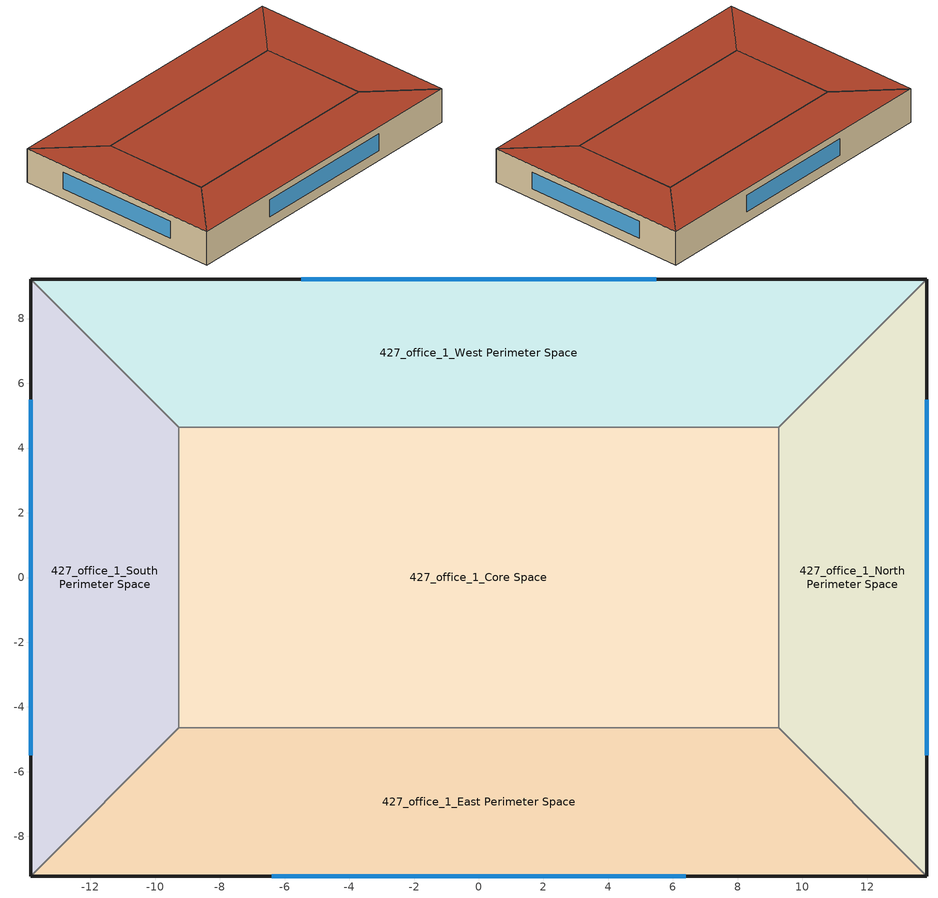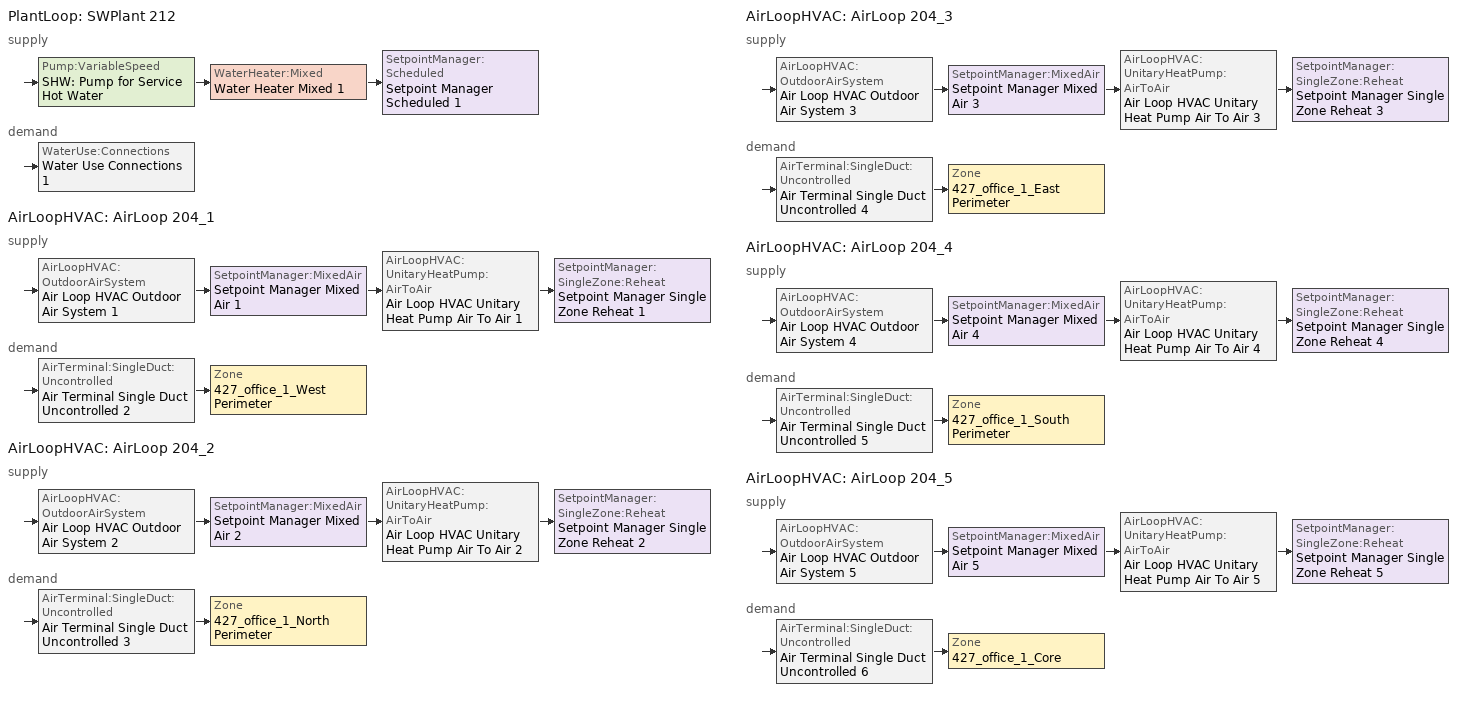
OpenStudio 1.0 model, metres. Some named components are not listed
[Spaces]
427_office_1_West Perimeter Space
 floor ground: -13.84,9.22 13.84,9.22 9.27,4.65 -9.27,4.65 z0
 wall outside (Siding_Wood_Frame_Wall): 13.84,9.22 -13.84,9.22 z0:3.05
 wall to 427_office_1_North Perimeter Space: 9.27,4.65 13.84,9.22 z0:3.05
 wall to 427_office_1_Core Space: -9.27,4.65 9.27,4.65 z0:3.05
 wall to 427_office_1_South Perimeter Space: -13.84,9.22 -9.27,4.65 z0:3.05
 window (fenestration___): 5.49,9.22 -5.49,9.22 z0.91:2.44
 roof outside: -9.27,4.65 9.27,4.65 13.84,9.22 -13.84,9.22 z3.05
427_office_1_North Perimeter Space
 floor ground: 13.84,9.22 13.84,-9.22 9.27,-4.65 9.27,4.65 z0
 wall outside (Siding_Wood_Frame_Wall): 13.84,-9.22 13.84,9.22 z0:3.05
 wall to 427_office_1_East Perimeter Space: 9.27,-4.65 13.84,-9.22 z0:3.05
 wall to 427_office_1_Core Space: 9.27,4.65 9.27,-4.65 z0:3.05
 window (fenestration___): 13.84,-5.49 13.84,5.49 z0.91:2.44
 roof outside: 9.27,4.65 9.27,-4.65 13.84,-9.22 13.84,9.22 z3.05
427_office_1_East Perimeter Space
 floor ground: 13.84,-9.22 -13.84,-9.22 -9.27,-4.65 9.27,-4.65 z0
 wall outside (Siding_Wood_Frame_Wall): -13.84,-9.22 13.84,-9.22 z0:3.05
 wall to 427_office_1_South Perimeter Space: -9.27,-4.65 -13.84,-9.22 z0:3.05
 wall to 427_office_1_Core Space: 9.27,-4.65 -9.27,-4.65 z0:3.05
 window (fenestration___): -6.4,-9.22 6.4,-9.22 z0.91:2.44
 roof outside: 9.27,-4.65 -9.27,-4.65 -13.84,-9.22 13.84,-9.22 z3.05
427_office_1_South Perimeter Space
 floor ground: -13.84,-9.22 -13.84,9.22 -9.27,4.65 -9.27,-4.65 z0
 wall outside (Siding_Wood_Frame_Wall): -13.84,9.22 -13.84,-9.22 z0:3.05
 wall to 427_office_1_Core Space: -9.27,-4.65 -9.27,4.65 z0:3.05
 window (fenestration___): -13.84,5.49 -13.84,-5.49 z0.91:2.44
 roof outside: -9.27,-4.65 -9.27,4.65 -13.84,9.22 -13.84,-9.22 z3.05
427_office_1_Core Space
 floor ground: -9.27,4.65 9.27,4.65 9.27,-4.65 -9.27,-4.65 z0
 roof outside: -9.27,-4.65 9.27,-4.65 9.27,4.65 -9.27,4.65 z3.05
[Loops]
PlantLoop 'SWPlant 212'
 supply: Pump:VariableSpeed 'SHW: Pump for Service Hot Water' > WaterHeater:Mixed 'Water Heater Mixed 1' > SetpointManager:Scheduled 'Setpoint Manager Scheduled 1'
 demand: WaterUse:Connections 'Water Use Connections 1'
AirLoopHVAC 'AirLoop 204_1'
 supply: AirLoopHVAC:OutdoorAirSystem 'Air Loop HVAC Outdoor Air System 1' > SetpointManager:MixedAir 'Setpoint Manager Mixed Air 1' > AirLoopHVAC:UnitaryHeatPump:AirToAir 'Air Loop HVAC Unitary Heat Pump Air To Air 1' > SetpointManager:SingleZone:Reheat 'Setpoint Manager Single Zone Reheat 1'
 demand: AirTerminal:SingleDuct:Uncontrolled 'Air Terminal Single Duct Uncontrolled 2' > Zone '427_office_1_West Perimeter'
AirLoopHVAC 'AirLoop 204_2'
 supply: AirLoopHVAC:OutdoorAirSystem 'Air Loop HVAC Outdoor Air System 2' > SetpointManager:MixedAir 'Setpoint Manager Mixed Air 2' > AirLoopHVAC:UnitaryHeatPump:AirToAir 'Air Loop HVAC Unitary Heat Pump Air To Air 2' > SetpointManager:SingleZone:Reheat 'Setpoint Manager Single Zone Reheat 2'
 demand: AirTerminal:SingleDuct:Uncontrolled 'Air Terminal Single Duct Uncontrolled 3' > Zone '427_office_1_North Perimeter'
AirLoopHVAC 'AirLoop 204_3'
 supply: AirLoopHVAC:OutdoorAirSystem 'Air Loop HVAC Outdoor Air System 3' > SetpointManager:MixedAir 'Setpoint Manager Mixed Air 3' > AirLoopHVAC:UnitaryHeatPump:AirToAir 'Air Loop HVAC Unitary Heat Pump Air To Air 3' > SetpointManager:SingleZone:Reheat 'Setpoint Manager Single Zone Reheat 3'
 demand: AirTerminal:SingleDuct:Uncontrolled 'Air Terminal Single Duct Uncontrolled 4' > Zone '427_office_1_East Perimeter'
AirLoopHVAC 'AirLoop 204_4'
 supply: AirLoopHVAC:OutdoorAirSystem 'Air Loop HVAC Outdoor Air System 4' > SetpointManager:MixedAir 'Setpoint Manager Mixed Air 4' > AirLoopHVAC:UnitaryHeatPump:AirToAir 'Air Loop HVAC Unitary Heat Pump Air To Air 4' > SetpointManager:SingleZone:Reheat 'Setpoint Manager Single Zone Reheat 4'
 demand: AirTerminal:SingleDuct:Uncontrolled 'Air Terminal Single Duct Uncontrolled 5' > Zone '427_office_1_South Perimeter'
AirLoopHVAC 'AirLoop 204_5'
 supply: AirLoopHVAC:OutdoorAirSystem 'Air Loop HVAC Outdoor Air System 5' > SetpointManager:MixedAir 'Setpoint Manager Mixed Air 5' > AirLoopHVAC:UnitaryHeatPump:AirToAir 'Air Loop HVAC Unitary Heat Pump Air To Air 5' > SetpointManager:SingleZone:Reheat 'Setpoint Manager Single Zone Reheat 5'
 demand: AirTerminal:SingleDuct:Uncontrolled 'Air Terminal Single Duct Uncontrolled 6' > Zone '427_office_1_Core'
[Building]
Small Office: Default Construction Set=Default Construction Set 1
[Site]
Chicago Midway Ap_IL_USA: Latitude {deg}=41.78; Longitude {deg}=-87.75; Time Zone {hr}=-6; Elevation {m}=186
[Site:GroundTemperature:BuildingSurface]
19.527, 19.502, 19.536, 19.598, 20.002, 21.64, 22.225, 22.375, 21.449, 20.121, 19.802, 19.633
[Site:WaterMainsTemperature]
Calculation Method=Correlation; Annual Average Outdoor Air Temperature {C}=9.69; Maximum Difference In Monthly Average Outdoor Air Temperatures {deltaC}=28.1
[SizingPeriod:DesignDay] Barometric Pressure {Pa}=99110; Sky Clearness=0; Rain Indicator=0; Snow Indicator=0; Day of Month=21; Daylight Saving Time Indicator=0; Humidity Indicating Type=Wetbulb; Dry-Bulb Temperature Range Modifier Type=DefaultMultipliers; Daily Wet-Bulb Temperature Range {deltaC}=0
Name | Maximum Dry-Bulb Temperature {C} | Daily Dry-Bulb Temperature Range {deltaC} | Humidity Indicating Conditions at Maximum Dry-Bulb {BasedOnField A3} | Wind Speed {m/s} | Wind Direction {deg} | Month | Day Type | Solar Model Indicator | ASHRAE Taub | ASHRAE Taud
Chicago Midway Ap Ann Htg 99.6% Condns DB | -18.7 | 0 | -18.7 | 5.3 | 300 | 1 | WinterDesignDay | ASHRAEClearSky | 0 | 0
Chicago Midway Ap Ann Clg .4% Condns DB=>MWB | 33.4 | 8.8 | 23.8 | 5.6 | 220 | 7 | SummerDesignDay | ASHRAETau | 0.457 | 2.043
[Construction]
INT-FLOOR-TOPSIDE: 1/2IN Gypsum, 4IN CONCRETE HW, CP02 CARPET PAD
INT-FLOOR-UNDERSIDE: CP02 CARPET PAD, 4IN CONCRETE HW, 1/2IN Gypsum
Standard_Int-Wall: 1/2IN Gypsum, 1/2IN Gypsum
Siding_Wood_Frame_Wall: Wood Siding, Wood Frame Wall Insulation, 1/2IN Gypsum
IEAD_Wood_Deck: Roof Membrane, IEAD Roof Insulation, 1/2IN Gypsum 1
Insul_slab: Floor Insulation, MAT-CC05 8 HW CONCRETE
fenestration___: Glazing Layer
[Material] Thermal Absorptance=0.9
Name | Roughness | Thickness {m} | Conductivity {W/m-K} | Density {kg/m3} | Specific Heat {J/kg-K} | Solar Absorptance | Visible Absorptance
1/2IN Gypsum | Smooth | 0.0127 | 0.16 | 784.9 | 830 | 0.92 | 0.92
4IN CONCRETE HW | Rough | 0.1016 | 1.311 | 2240 | 836.8 | 0.7 | 0.7
Wood Siding | MediumSmooth | 0.01 | 0.11 | 544.62 | 1210 | 0.78 | 0.78
Wood Frame Wall Insulation | MediumRough | 0.0886156 | 0.049 | 265 | 836.8 | 0.7 | 0.7
Roof Membrane | VeryRough | 0.0095 | 0.16 | 1121.29 | 1460 | 0.7 | 0.7
IEAD Roof Insulation | MediumRough | 0.247004 | 0.049 | 265 | 836.8 | 0.7 | 0.7
1/2IN Gypsum 1 | Smooth | 0.01271 | 0.16 | 784.9 | 830 | 0.92 | 0.92
Floor Insulation | MediumRough | 0.0795 | 0.045 | 265 | 836.8 | 0.7 | 0.7
MAT-CC05 8 HW CONCRETE | Rough | 0.2032 | 1.311 | 2240 | 836.8 | 0.7 | 0.7
[Material:NoMass]
CP02 CARPET PAD: Roughness=VeryRough; Thermal Resistance {m2-K/W}=0.2165; Thermal Absorptance=0.9; Solar Absorptance=0.7; Visible Absorptance=0.8
[DefaultSurfaceConstructions]
Name | Floor Construction | Wall Construction | Roof Ceiling Construction
Default Surface Constructions 1 | INT-FLOOR-TOPSIDE | Standard_Int-Wall | INT-FLOOR-UNDERSIDE
Default Surface Constructions 8; Default Surface Constructions 9 | Insul_slab |  | IEAD_Wood_Deck
[DefaultConstructionSet]
Name | Default Interior Surface Constructions | Default Exterior Surface Constructions | Default Ground Contact Surface Constructions
Default Construction Set 1 | Default Surface Constructions 1
Default Construction Set 5 |  | Default Surface Constructions 8 | Default Surface Constructions 9
[WindowMaterial:SimpleGlazingSystem]
Glazing Layer: U-Factor {W/m2-K}=3.23661; Solar Heat Gain Coefficient=0.39; Visible Transmittance=0.7
[PlantLoop]
SWPlant 212: Plant Loop Volume {m3}=Autocalculate
[Sizing:Plant]
SWPlant 212: Loop Type=Heating; Design Loop Exit Temperature {C}=60; Loop Design Temperature Difference {deltaC}=5
[Pump:VariableSpeed]
SHW: Pump for Service Hot Water: Pump Control Type=Intermittent
[WaterHeater:Mixed]
Water Heater Mixed 1: Tank Volume {m3}=0.302835; Setpoint Temperature Schedule=Water Heater Setpoint Temperature Schedule; Deadband Temperature Difference {deltaC}=2; Maximum Temperature Limit {C}=82.22; Heater Control Type=Cycle; Heater Maximum Capacity {W}=845000; Heater Fuel Type=NaturalGas; Heater Thermal Efficiency=0.76; Off Cycle Parasitic Fuel Consumption Rate {W}=20; Off Cycle Parasitic Fuel Type=NaturalGas; Off Cycle Parasitic Heat Fraction to Tank=0.8; On Cycle Parasitic Fuel Type=NaturalGas; Ambient Temperature Indicator=ThermalZone; Ambient Temperature Thermal Zone=427_office_1_West Perimeter; Off Cycle Loss Coefficient to Ambient Temperature {W/K}=6; On Cycle Loss Coefficient to Ambient Temperature {W/K}=6; Use Side Effectiveness=1; Source Side Effectiveness=1; Use Side Design Flow Rate {m3/s}=autosize; Source Side Design Flow Rate {m3/s}=autosize; Indirect Water Heating Recovery Time {hr}=1.5
[SetpointManager:Scheduled]
Setpoint Manager Scheduled 1: Control Variable=Temperature; Schedule=Water Heater Setpoint Temperature Schedule
[WaterUse:Connections]
Water Use Connections 1: Water Use Equipment Name 1=Water Use Equipment 1; Water Use Equipment Name 2=Water Use Equipment 2; Water Use Equipment Name 3=Water Use Equipment 3; Water Use Equipment Name 4=Water Use Equipment 4; Water Use Equipment Name 5=Water Use Equipment 5
[BuildingStory]
Story 1: Nominal Z Coordinate {m}=0; Nominal Floor to Floor Height {m}=3.048
[Space] Space Type=PNNL_Asset_Rating_Office_Space_Type; Default Construction Set=Default Construction Set 5; Building Story=Story 1
Name | Thermal Zone
427_office_1_West Perimeter Space | 427_office_1_West Perimeter
427_office_1_North Perimeter Space | 427_office_1_North Perimeter
427_office_1_East Perimeter Space | 427_office_1_East Perimeter
427_office_1_South Perimeter Space | 427_office_1_South Perimeter
427_office_1_Core Space | 427_office_1_Core
[ThermalZone] Thermostat=Thermostat Setpoint Dual Setpoint 1; Use Ideal Air Loads=No
427_office_1_West Perimeter; 427_office_1_North Perimeter; 427_office_1_East Perimeter; 427_office_1_South Perimeter; 427_office_1_Core
[Sizing:Zone] Zone Cooling Design Supply Air Temperature {C}=14; Zone Heating Design Supply Air Temperature {C}=40; Zone Cooling Design Supply Air Humidity Ratio {kg-H2O/kg-air}=0.0085; Zone Heating Design Supply Air Humidity Ratio {kg-H2O/kg-air}=0.008; Cooling Design Air Flow Method=DesignDay; Heating Design Air Flow Method=DesignDay
427_office_1_West Perimeter; 427_office_1_North Perimeter; 427_office_1_East Perimeter; 427_office_1_South Perimeter; 427_office_1_Core
[Zone equipment]
427_office_1_West Perimeter: Air Terminal Single Duct Uncontrolled 2
427_office_1_North Perimeter: Air Terminal Single Duct Uncontrolled 3
427_office_1_East Perimeter: Air Terminal Single Duct Uncontrolled 4
427_office_1_South Perimeter: Air Terminal Single Duct Uncontrolled 5
427_office_1_Core: Air Terminal Single Duct Uncontrolled 6
[AirLoopHVAC] Design Supply Air Flow Rate {m3/s}=AutoSize
AirLoop 204_1; AirLoop 204_2; AirLoop 204_3; AirLoop 204_4; AirLoop 204_5
[AvailabilityManager:Scheduled] Schedule=Always On Discrete
Availability Manager Scheduled 1; Availability Manager Scheduled 2; Availability Manager Scheduled 3; Availability Manager Scheduled 4; Availability Manager Scheduled 5
[Sizing:System] Type of Load to Size On=Sensible; Design Outdoor Air Flow Rate {m3/s}=Autosize; Minimum System Air Flow Ratio=1; Preheat Design Temperature {C}=7; Preheat Design Humidity Ratio {kg-H2O/kg-Air}=0.008; Precool Design Temperature {C}=12.8; Precool Design Humidity Ratio {kg-H2O/kg-Air}=0.008; Central Cooling Design Supply Air Temperature {C}=12.8; Central Heating Design Supply Air Temperature {C}=40; Sizing Option=NonCoincident; 100% Outdoor Air in Cooling=No; 100% Outdoor Air in Heating=No; Central Cooling Design Supply Air Humidity Ratio {kg-H2O/kg-Air}=0.0085; Central Heating Design Supply Air Humidity Ratio {kg-H2O/kg-Air}=0.008; Cooling Design Air Flow Method=DesignDay; Cooling Design Air Flow Rate {m3/s}=0; Heating Design Air Flow Method=DesignDay; Heating Design Air Flow Rate {m3/s}=0; System Outdoor Air Method=ZoneSum
AirLoop 204_1; AirLoop 204_2; AirLoop 204_3; AirLoop 204_4; AirLoop 204_5
[Controller:OutdoorAir] Minimum Outdoor Air Flow Rate {m3/s}=Autosize; Maximum Outdoor Air Flow Rate {m3/s}=Autosize; Economizer Control Type=NoEconomizer; Economizer Control Action Type=ModulateFlow; Economizer Maximum Limit Dry-Bulb Temperature {C}=28; Economizer Maximum Limit Enthalpy {J/kg}=64000; Economizer Minimum Limit Dry-Bulb Temperature {C}=-100; Lockout Type=NoLockout; Minimum Limit Type=FixedMinimum; High Humidity Control=No; Heat Recovery Bypass Control Type=BypassWhenOAFlowGreaterThanMinimum
Name | Controller Mechanical Ventilation
Controller Outdoor Air 1 | Controller Mechanical Ventilation 1
Controller Outdoor Air 2 | Controller Mechanical Ventilation 2
Controller Outdoor Air 3 | Controller Mechanical Ventilation 3
Controller Outdoor Air 4 | Controller Mechanical Ventilation 4
Controller Outdoor Air 5 | Controller Mechanical Ventilation 5
[Controller:MechanicalVentilation] Availability Schedule=Always On Discrete; System Outdoor Air Method=ZoneSum
Controller Mechanical Ventilation 1; Controller Mechanical Ventilation 2; Controller Mechanical Ventilation 3; Controller Mechanical Ventilation 4; Controller Mechanical Ventilation 5
[AirLoopHVAC:OutdoorAirSystem]
Name | Controller
Air Loop HVAC Outdoor Air System 1 | Controller Outdoor Air 1
Air Loop HVAC Outdoor Air System 2 | Controller Outdoor Air 2
Air Loop HVAC Outdoor Air System 3 | Controller Outdoor Air 3
Air Loop HVAC Outdoor Air System 4 | Controller Outdoor Air 4
Air Loop HVAC Outdoor Air System 5 | Controller Outdoor Air 5
[Coil:Cooling:DX:SingleSpeed] Availability Schedule=Always_On; Rated Total Cooling Capacity {W}=autosize; Rated Sensible Heat Ratio=autosize; Rated COP {W/W}=3.1; Rated Air Flow Rate {m3/s}=autosize; Rated Evaporator Fan Power Per Volume Flow Rate {W/(m3/s)}=773.3; Condenser Type=AirCooled; Evaporative Condenser Effectiveness=0; Evaporative Condenser Air Flow Rate {m3/s}=Autosize; Evaporative Condenser Pump Rated Power Consumption {W}=Autosize; Crankcase Heater Capacity {W}=0; Maximum Outdoor Dry-Bulb Temperature for Crankcase Heater Operation {C}=0; Basin Heater Capacity {W/K}=0; Basin Heater Setpoint Temperature {C}=10
Name | Total Cooling Capacity Function of Temperature Curve | Total Cooling Capacity Function of Flow Fraction Curve | Energy Input Ratio Function of Temperature Curve | Energy Input Ratio Function of Flow Fraction Curve | Part Load Fraction Correlation Curve
Coil Cooling DX Single Speed 1 | Curve Biquadratic 1 | Curve Quadratic 1 | Curve Biquadratic 2 | Curve Quadratic 2 | Curve Quadratic 3
Coil Cooling DX Single Speed 2 | Curve Biquadratic 3 | Curve Quadratic 6 | Curve Biquadratic 4 | Curve Quadratic 7 | Curve Quadratic 8
Coil Cooling DX Single Speed 3 | Curve Biquadratic 5 | Curve Quadratic 11 | Curve Biquadratic 6 | Curve Quadratic 12 | Curve Quadratic 13
Coil Cooling DX Single Speed 4 | Curve Biquadratic 7 | Curve Quadratic 16 | Curve Biquadratic 8 | Curve Quadratic 17 | Curve Quadratic 18
Coil Cooling DX Single Speed 5 | Curve Biquadratic 9 | Curve Quadratic 21 | Curve Biquadratic 10 | Curve Quadratic 22 | Curve Quadratic 23
[Coil:Heating:DX:SingleSpeed] Availability Schedule=Always_On; Rated Total Heating Capacity {W}=Autosize; Rated COP {W/W}=3.1; Rated Air Flow Rate {m3/s}=Autosize; Defrost Strategy=Resistive; Defrost Control=Timed; Defrost Time Period Fraction=0.166667; Resistive Defrost Heater Capacity {W}=2000
Name | Total Heating Capacity Function of Temperature Curve | Total Heating Capacity Function of Flow Fraction Curve | Energy Input Ratio Function of Temperature Curve | Energy Input Ratio Function of Flow Fraction Curve | Part Load Fraction Correlation Curve
Coil Heating DX Single Speed 1 | Curve Cubic 1 | Curve Cubic 2 | Curve Cubic 3 | Curve Quadratic 4 | Curve Quadratic 5
Coil Heating DX Single Speed 2 | Curve Cubic 4 | Curve Cubic 5 | Curve Cubic 6 | Curve Quadratic 9 | Curve Quadratic 10
Coil Heating DX Single Speed 3 | Curve Cubic 7 | Curve Cubic 8 | Curve Cubic 9 | Curve Quadratic 14 | Curve Quadratic 15
Coil Heating DX Single Speed 4 | Curve Cubic 10 | Curve Cubic 11 | Curve Cubic 12 | Curve Quadratic 19 | Curve Quadratic 20
Coil Heating DX Single Speed 5 | Curve Cubic 13 | Curve Cubic 14 | Curve Cubic 15 | Curve Quadratic 24 | Curve Quadratic 25
[Coil:Heating:Electric] Availability Schedule=Always_On
Coil Heating Electric 1; Coil Heating Electric 2; Coil Heating Electric 3; Coil Heating Electric 4; Coil Heating Electric 5
[Fan:ConstantVolume] Availability Schedule=Always_On; Fan Efficiency=0.54; Pressure Rise {Pa}=622.71; Maximum Flow Rate {m3/s}=AutoSize; Motor Efficiency=0.825
Fan Constant Volume 1; Fan Constant Volume 2; Fan Constant Volume 3; Fan Constant Volume 4; Fan Constant Volume 5
[AirLoopHVAC:UnitaryHeatPump:AirToAir] Availability Schedule=Always_On; Supply Air Flow Rate During Cooling Operation {m3/s}=Autosize; Supply Air Flow Rate During Heating Operation {m3/s}=Autosize; Supply Air Flow Rate When No Cooling or Heating is Needed {m3/s}=Autosize; Maximum Supply Air Temperature from Supplemental Heater {C}=Autosize
Name | Controlling Zone or Thermostat Location | Supply Air Fan | Heating Coil | Cooling Coil | Supplemental Heating Coil
Air Loop HVAC Unitary Heat Pump Air To Air 1 | 427_office_1_West Perimeter | Fan Constant Volume 1 | Coil Heating DX Single Speed 1 | Coil Cooling DX Single Speed 1 | Coil Heating Electric 1
Air Loop HVAC Unitary Heat Pump Air To Air 2 | 427_office_1_North Perimeter | Fan Constant Volume 2 | Coil Heating DX Single Speed 2 | Coil Cooling DX Single Speed 2 | Coil Heating Electric 2
Air Loop HVAC Unitary Heat Pump Air To Air 3 | 427_office_1_East Perimeter | Fan Constant Volume 3 | Coil Heating DX Single Speed 3 | Coil Cooling DX Single Speed 3 | Coil Heating Electric 3
Air Loop HVAC Unitary Heat Pump Air To Air 4 | 427_office_1_South Perimeter | Fan Constant Volume 4 | Coil Heating DX Single Speed 4 | Coil Cooling DX Single Speed 4 | Coil Heating Electric 4
Air Loop HVAC Unitary Heat Pump Air To Air 5 | 427_office_1_Core | Fan Constant Volume 5 | Coil Heating DX Single Speed 5 | Coil Cooling DX Single Speed 5 | Coil Heating Electric 5
[SetpointManager:SingleZone:Reheat] Minimum Supply Air Temperature {C}=12.8; Maximum Supply Air Temperature {C}=40
Name | Control Zone
Setpoint Manager Single Zone Reheat 1 | 427_office_1_West Perimeter
Setpoint Manager Single Zone Reheat 2 | 427_office_1_North Perimeter
Setpoint Manager Single Zone Reheat 3 | 427_office_1_East Perimeter
Setpoint Manager Single Zone Reheat 4 | 427_office_1_South Perimeter
Setpoint Manager Single Zone Reheat 5 | 427_office_1_Core
[AirTerminal:SingleDuct:Uncontrolled] Availability Schedule=Always_On; Maximum Air Flow Rate {m3/s}=AutoSize
Air Terminal Single Duct Uncontrolled 2; Air Terminal Single Duct Uncontrolled 3; Air Terminal Single Duct Uncontrolled 4; Air Terminal Single Duct Uncontrolled 5; Air Terminal Single Duct Uncontrolled 6
[WaterUse:Equipment:Definition]
Name | Peak Flow Rate {m3/s}
Water Use Equipment Definition 2; Water Use Equipment Definition 4 | 1.18564e-06
Water Use Equipment Definition 3; Water Use Equipment Definition 5 | 7.11694e-07
Water Use Equipment Definition 6 | 1.93372e-06
[WaterUse:Equipment] Flow Rate Fraction Schedule=WaterEquipment_FlowRateFractionSchedule
Name | Water Use Equipment Definition | Space
Water Use Equipment 1 | Water Use Equipment Definition 2 | 427_office_1_West Perimeter Space
Water Use Equipment 2 | Water Use Equipment Definition 3 | 427_office_1_North Perimeter Space
Water Use Equipment 3 | Water Use Equipment Definition 4 | 427_office_1_East Perimeter Space
Water Use Equipment 4 | Water Use Equipment Definition 5 | 427_office_1_South Perimeter Space
Water Use Equipment 5 | Water Use Equipment Definition 6 | 427_office_1_Core Space
[SpaceType]
PNNL_Asset_Rating_Office_Space_Type: Default Schedule Set=PNNL_Asset_Rating_Office_Space_Type_Default_Schedule_Set; Design Specification Outdoor Air Object=PNNL_Asset_Rating_Office_Outdoor_Air
[DefaultScheduleSet]
PNNL_Asset_Rating_Office_Space_Type_Default_Schedule_Set: Number of People Schedule=PNNL_Asset_Rating_Office_Occupancy_Schedule; People Activity Level Schedule=PNNL_Asset_Rating_Office_Activity_Schedule; Lighting Schedule=PNNL_Asset_Rating_Office_Lighting_Schedule; Electric Equipment Schedule=PNNL_Asset_Rating_Office_Plug_And_Process_Schedule; Hot Water Equipment Schedule=PNNL_Asset_Rating_Office_Service_Water_Heating_Schedule; Infiltration Schedule=PNNL_Asset_Rating_Office_Infiltration_Schedule
[DesignSpecification:OutdoorAir]
PNNL_Asset_Rating_Office_Outdoor_Air: Outdoor Air Flow per Floor Area {m3/s-m2}=0.0004318
[People]
PNNL_Asset_Rating_Office_Occupants: People Definition=PNNL_Asset_Rating_Office_Occupants_Definition; Space or SpaceType=PNNL_Asset_Rating_Office_Space_Type; Activity Level Schedule=PNNL_Asset_Rating_Office_Activity_Schedule
[People:Definition]
PNNL_Asset_Rating_Office_Occupants_Definition: Number of People Calculation Method=Area/Person; Space Floor Area per Person {m2/person}=18.5806; Fraction Radiant=0.3; Sensible Heat Fraction=0.5
[Lights]
PNNL_Asset_Rating_Office_Lights: Lights Definition=PNNL_Asset_Rating_Office_Lights_Definition; Space or SpaceType=PNNL_Asset_Rating_Office_Space_Type
[Lights:Definition]
PNNL_Asset_Rating_Office_Lights_Definition: Design Level Calculation Method=Watts/Area; Watts per Space Floor Area {W/m2}=10.2769; Fraction Radiant=0.37; Fraction Visible=0.18; Return Air Fraction=0
[ElectricEquipment]
PNNL_Asset_Rating_Office_Plug_Loads: Electric Equipment Definition=PNNL_Asset_Rating_Office_Plug_Loads_Definition; Space or SpaceType=PNNL_Asset_Rating_Office_Space_Type
[ElectricEquipment:Definition]
PNNL_Asset_Rating_Office_Plug_Loads_Definition: Design Level Calculation Method=Watts/Area; Watts per Space Floor Area {W/m2}=8.07293; Fraction Latent=0; Fraction Radiant=0.3; Fraction Lost=0
[SpaceInfiltration:DesignFlowRate]
PNNL_Asset_Rating_Office_Infiltration: Space or SpaceType=PNNL_Asset_Rating_Office_Space_Type; Design Flow Rate Calculation Method=Flow/ExteriorArea; Flow per Exterior Surface Area {m3/s-m2}=0.00027297
[ThermostatSetpoint:DualSetpoint]
Thermostat Setpoint Dual Setpoint 1: Heating Setpoint Temperature Schedule=PNNL_Asset_Rating_Office_Heating_Schedule; Cooling Setpoint Temperature Schedule=PNNL_Asset_Rating_Office_Cooling_Schedule
[Schedule:Ruleset]
Name | Default Day Schedule | Summer Design Day Schedule | Winter Design Day Schedule
Always_On | Always_On_Default | Always_On_Summer_Design_Day | Always_On_Winter_Design_Day
WaterEquipment_FlowRateFractionSchedule | PNNL_Asset_Rating_Office_Service_Water_Heating_Schedule_Week_Day | PNNL_Asset_Rating_Office_Service_Water_Heating_Schedule_Summer_Design_Day | PNNL_Asset_Rating_Office_Service_Water_Heating_Schedule_Winter_Design_Day
PNNL_Asset_Rating_Office_Occupancy_Schedule | PNNL_Asset_Rating_Office_Occupancy_Schedule_Week_Day | PNNL_Asset_Rating_Office_Occupancy_Schedule_Summer_Design_Day | PNNL_Asset_Rating_Office_Occupancy_Schedule_Winter_Design_Day
PNNL_Asset_Rating_Office_Activity_Schedule | PNNL_Asset_Rating_Office_Activity_Schedule_Week_Day | PNNL_Asset_Rating_Office_Activity_Schedule_Summer_Design_Day | PNNL_Asset_Rating_Office_Activity_Schedule_Winter_Design_Day
PNNL_Asset_Rating_Office_Lighting_Schedule | PNNL_Asset_Rating_Office_Lighting_Schedule_Week_Day | PNNL_Asset_Rating_Office_Lighting_Schedule_Summer_Design_Day | PNNL_Asset_Rating_Office_Lighting_Schedule_Winter_Design_Day
PNNL_Asset_Rating_Office_Plug_And_Process_Schedule | PNNL_Asset_Rating_Office_Plug_And_Process_Schedule_Week_Day | PNNL_Asset_Rating_Office_Plug_And_Process_Schedule_Summer_Design_Day | PNNL_Asset_Rating_Office_Plug_And_Process_Schedule_Winter_Design_Day
PNNL_Asset_Rating_Office_Service_Water_Heating_Schedule | PNNL_Asset_Rating_Office_Service_Water_Heating_Schedule_Week_Day 1 | PNNL_Asset_Rating_Office_Service_Water_Heating_Schedule_Summer_Design_Day 1 | PNNL_Asset_Rating_Office_Service_Water_Heating_Schedule_Winter_Design_Day 1
PNNL_Asset_Rating_Office_Infiltration_Schedule | PNNL_Asset_Rating_Office_Infiltration_Schedule_Week_Day | PNNL_Asset_Rating_Office_Infiltration_Schedule_Summer_Design_Day | PNNL_Asset_Rating_Office_Infiltration_Schedule_Winter_Design_Day
PNNL_Asset_Rating_Office_Heating_Schedule | PNNL_Asset_Rating_Office_Heating_Schedule_Week_Day | PNNL_Asset_Rating_Office_Heating_Schedule_Summer_Design_Day | PNNL_Asset_Rating_Office_Heating_Schedule_Winter_Design_Day
PNNL_Asset_Rating_Office_Cooling_Schedule | PNNL_Asset_Rating_Office_Cooling_Schedule_Week_Day | PNNL_Asset_Rating_Office_Cooling_Schedule_Summer_Design_Day | PNNL_Asset_Rating_Office_Cooling_Schedule_Winter_Design_Day
[Schedule:Day]
Always_On_Default; Always_On_Winter_Design_Day; Always_On_Summer_Design_Day: 24, 0, 1
PNNL_Asset_Rating_Office_Service_Water_Heating_Schedule_Week_Day; PNNL_Asset_Rating_Office_Service_Water_Heating_Schedule_Summer_Design_Day; PNNL_Asset_Rating_Office_Service_Water_Heating_Schedule_Week_Day 1; PNNL_Asset_Rating_Office_Service_Water_Heating_Schedule_Summer_Design_Day 1: 1, 0, 0, 2, 0, 0, 3, 0, 0, 4, 0, 0, 5, 0, 0, 6, 0, 0, 7, 0, 0.07, 8, 0, 0.19, 9, 0, 0.35, 10, 0, 0.38, 11, 0, 0.39, 12, 0, 0.47, 13, 0, 0.57, 14, 0, 0.54, 15, 0, 0.34, 16, 0, 0.33, 17, 0, 0.44, 18, 0, 0.26, 19, 0, 0.21, 20, 0, 0.15, 21, 0, 0.17, 22, 0, 0.08, 23, 0, 0.05, 24, 0, 0.05
PNNL_Asset_Rating_Office_Service_Water_Heating_Schedule_Winter_Design_Day; PNNL_Asset_Rating_Office_Service_Water_Heating_Schedule_Saturday; PNNL_Asset_Rating_Office_Service_Water_Heating_Schedule_Winter_Design_Day 1; PNNL_Asset_Rating_Office_Service_Water_Heating_Schedule_Saturday 1: 1, 0, 0, 2, 0, 0, 3, 0, 0, 4, 0, 0, 5, 0, 0, 6, 0, 0, 7, 0, 0.07, 8, 0, 0.11, 9, 0, 0.15, 10, 0, 0.21, 11, 0, 0.19, 12, 0, 0.23, 13, 0, 0.2, 14, 0, 0.19, 15, 0, 0.15, 16, 0, 0.13, 17, 0, 0.14, 18, 0, 0.07, 19, 0, 0.07, 20, 0, 0, 21, 0, 0, 22, 0, 0, 23, 0, 0, 24, 0, 0
PNNL_Asset_Rating_Office_Service_Water_Heating_Schedule_Sunday; PNNL_Asset_Rating_Office_Service_Water_Heating_Schedule_Sunday 1: 1, 0, 0, 2, 0, 0, 3, 0, 0, 4, 0, 0, 5, 0, 0, 6, 0, 0, 7, 0, 0.04, 8, 0, 0.04, 9, 0, 0.04, 10, 0, 0.04, 11, 0, 0.04, 12, 0, 0.06, 13, 0, 0.06, 14, 0, 0.09, 15, 0, 0.06, 16, 0, 0.04, 17, 0, 0.04, 18, 0, 0.04, 19, 0, 0, 20, 0, 0, 21, 0, 0, 22, 0, 0, 23, 0, 0, 24, 0, 0
PNNL_Asset_Rating_Office_Occupancy_Schedule_Week_Day: 1, 0, 0, 2, 0, 0, 3, 0, 0, 4, 0, 0, 5, 0, 0, 6, 0, 0, 7, 0, 0.1, 8, 0, 0.2, 9, 0, 0.95, 10, 0, 0.95, 11, 0, 0.95, 12, 0, 0.95, 13, 0, 0.5, 14, 0, 0.95, 15, 0, 0.95, 16, 0, 0.95, 17, 0, 0.95, 18, 0, 0.3, 19, 0, 0.1, 20, 0, 0.1, 21, 0, 0.1, 22, 0, 0.1, 23, 0, 0.05, 24, 0, 0.05
PNNL_Asset_Rating_Office_Occupancy_Schedule_Summer_Design_Day: 1, 0, 0, 2, 0, 0, 3, 0, 0, 4, 0, 0, 5, 0, 0, 6, 0, 0, 7, 0, 1, 8, 0, 1, 9, 0, 1, 10, 0, 1, 11, 0, 1, 12, 0, 1, 13, 0, 1, 14, 0, 1, 15, 0, 1, 16, 0, 1, 17, 0, 1, 18, 0, 1, 19, 0, 1, 20, 0, 1, 21, 0, 1, 22, 0, 1, 23, 0, 0.05, 24, 0, 0.05
PNNL_Asset_Rating_Office_Occupancy_Schedule_Winter_Design_Day; PNNL_Asset_Rating_Office_Lighting_Schedule_Winter_Design_Day; PNNL_Asset_Rating_Office_Plug_And_Process_Schedule_Winter_Design_Day: 1, 0, 0, 2, 0, 0, 3, 0, 0, 4, 0, 0, 5, 0, 0, 6, 0, 0, 7, 0, 0, 8, 0, 0, 9, 0, 0, 10, 0, 0, 11, 0, 0, 12, 0, 0, 13, 0, 0, 14, 0, 0, 15, 0, 0, 16, 0, 0, 17, 0, 0, 18, 0, 0, 19, 0, 0, 20, 0, 0, 21, 0, 0, 22, 0, 0, 23, 0, 0, 24, 0, 0
PNNL_Asset_Rating_Office_Occupancy_Schedule_Sunday: 1, 0, 0, 2, 0, 0, 3, 0, 0, 4, 0, 0, 5, 0, 0, 6, 0, 0, 7, 0, 0.05, 8, 0, 0.05, 9, 0, 0.05, 10, 0, 0.05, 11, 0, 0.05, 12, 0, 0.05, 13, 0, 0.05, 14, 0, 0.05, 15, 0, 0.05, 16, 0, 0.05, 17, 0, 0.05, 18, 0, 0.05, 19, 0, 0, 20, 0, 0, 21, 0, 0, 22, 0, 0, 23, 0, 0, 24, 0, 0
PNNL_Asset_Rating_Office_Occupancy_Schedule_Saturday: 1, 0, 0, 2, 0, 0, 3, 0, 0, 4, 0, 0, 5, 0, 0, 6, 0, 0, 7, 0, 0.1, 8, 0, 0.1, 9, 0, 0.3, 10, 0, 0.3, 11, 0, 0.3, 12, 0, 0.3, 13, 0, 0.1, 14, 0, 0.1, 15, 0, 0.1, 16, 0, 0.1, 17, 0, 0.1, 18, 0, 0.05, 19, 0, 0.05, 20, 0, 0, 21, 0, 0, 22, 0, 0, 23, 0, 0, 24, 0, 0
PNNL_Asset_Rating_Office_Activity_Schedule_Week_Day; PNNL_Asset_Rating_Office_Activity_Schedule_Summer_Design_Day; PNNL_Asset_Rating_Office_Activity_Schedule_Winter_Design_Day; PNNL_Asset_Rating_Office_Activity_Schedule_Sunday; PNNL_Asset_Rating_Office_Activity_Schedule_Saturday: 1, 0, 132, 2, 0, 132, 3, 0, 132, 4, 0, 132, 5, 0, 132, 6, 0, 132, 7, 0, 132, 8, 0, 132, 9, 0, 132, 10, 0, 132, 11, 0, 132, 12, 0, 132, 13, 0, 132, 14, 0, 132, 15, 0, 132, 16, 0, 132, 17, 0, 132, 18, 0, 132, 19, 0, 132, 20, 0, 132, 21, 0, 132, 22, 0, 132, 23, 0, 132, 24, 0, 132
PNNL_Asset_Rating_Office_Lighting_Schedule_Week_Day: 1, 0, 0.05, 2, 0, 0.05, 3, 0, 0.05, 4, 0, 0.05, 5, 0, 0.05, 6, 0, 0.1, 7, 0, 0.1, 8, 0, 0.3, 9, 0, 0.9, 10, 0, 0.9, 11, 0, 0.9, 12, 0, 0.9, 13, 0, 0.9, 14, 0, 0.9, 15, 0, 0.9, 16, 0, 0.9, 17, 0, 0.9, 18, 0, 0.5, 19, 0, 0.3, 20, 0, 0.3, 21, 0, 0.2, 22, 0, 0.2, 23, 0, 0.1, 24, 0, 0.05
PNNL_Asset_Rating_Office_Lighting_Schedule_Summer_Design_Day; PNNL_Asset_Rating_Office_Plug_And_Process_Schedule_Summer_Design_Day; PNNL_Asset_Rating_Office_Infiltration_Schedule_Sunday: 1, 0, 1, 2, 0, 1, 3, 0, 1, 4, 0, 1, 5, 0, 1, 6, 0, 1, 7, 0, 1, 8, 0, 1, 9, 0, 1, 10, 0, 1, 11, 0, 1, 12, 0, 1, 13, 0, 1, 14, 0, 1, 15, 0, 1, 16, 0, 1, 17, 0, 1, 18, 0, 1, 19, 0, 1, 20, 0, 1, 21, 0, 1, 22, 0, 1, 23, 0, 1, 24, 0, 1
PNNL_Asset_Rating_Office_Lighting_Schedule_Sunday: 1, 0, 0.05, 2, 0, 0.05, 3, 0, 0.05, 4, 0, 0.05, 5, 0, 0.05, 6, 0, 0.05, 7, 0, 0.05, 8, 0, 0.05, 9, 0, 0.05, 10, 0, 0.05, 11, 0, 0.05, 12, 0, 0.05, 13, 0, 0.05, 14, 0, 0.05, 15, 0, 0.05, 16, 0, 0.05, 17, 0, 0.05, 18, 0, 0.05, 19, 0, 0.05, 20, 0, 0.05, 21, 0, 0.05, 22, 0, 0.05, 23, 0, 0.05, 24, 0, 0.05
PNNL_Asset_Rating_Office_Lighting_Schedule_Saturday: 1, 0, 0.05, 2, 0, 0.05, 3, 0, 0.05, 4, 0, 0.05, 5, 0, 0.05, 6, 0, 0.05, 7, 0, 0.1, 8, 0, 0.1, 9, 0, 0.3, 10, 0, 0.3, 11, 0, 0.3, 12, 0, 0.3, 13, 0, 0.15, 14, 0, 0.15, 15, 0, 0.15, 16, 0, 0.15, 17, 0, 0.15, 18, 0, 0.05, 19, 0, 0.05, 20, 0, 0.05, 21, 0, 0.05, 22, 0, 0.05, 23, 0, 0.05, 24, 0, 0.05
PNNL_Asset_Rating_Office_Plug_And_Process_Schedule_Week_Day: 1, 0, 0.4, 2, 0, 0.4, 3, 0, 0.4, 4, 0, 0.4, 5, 0, 0.4, 6, 0, 0.4, 7, 0, 0.4, 8, 0, 0.4, 9, 0, 0.9, 10, 0, 0.9, 11, 0, 0.9, 12, 0, 0.9, 13, 0, 0.8, 14, 0, 0.9, 15, 0, 0.9, 16, 0, 0.9, 17, 0, 0.9, 18, 0, 0.5, 19, 0, 0.4, 20, 0, 0.4, 21, 0, 0.4, 22, 0, 0.4, 23, 0, 0.4, 24, 0, 0.4
PNNL_Asset_Rating_Office_Plug_And_Process_Schedule_Sunday: 1, 0, 0.3, 2, 0, 0.3, 3, 0, 0.3, 4, 0, 0.3, 5, 0, 0.3, 6, 0, 0.3, 7, 0, 0.3, 8, 0, 0.3, 9, 0, 0.3, 10, 0, 0.3, 11, 0, 0.3, 12, 0, 0.3, 13, 0, 0.3, 14, 0, 0.3, 15, 0, 0.3, 16, 0, 0.3, 17, 0, 0.3, 18, 0, 0.3, 19, 0, 0.3, 20, 0, 0.3, 21, 0, 0.3, 22, 0, 0.3, 23, 0, 0.3, 24, 0, 0.3
PNNL_Asset_Rating_Office_Plug_And_Process_Schedule_Saturday: 1, 0, 0.3, 2, 0, 0.3, 3, 0, 0.3, 4, 0, 0.3, 5, 0, 0.3, 6, 0, 0.3, 7, 0, 0.4, 8, 0, 0.4, 9, 0, 0.5, 10, 0, 0.5, 11, 0, 0.5, 12, 0, 0.5, 13, 0, 0.35, 14, 0, 0.35, 15, 0, 0.35, 16, 0, 0.35, 17, 0, 0.35, 18, 0, 0.3, 19, 0, 0.3, 20, 0, 0.3, 21, 0, 0.3, 22, 0, 0.3, 23, 0, 0.3, 24, 0, 0.3
PNNL_Asset_Rating_Office_Infiltration_Schedule_Week_Day; PNNL_Asset_Rating_Office_Infiltration_Schedule_Summer_Design_Day: 1, 0, 1, 2, 0, 1, 3, 0, 1, 4, 0, 1, 5, 0, 1, 6, 0, 1, 7, 0, 0.25, 8, 0, 0.25, 9, 0, 0.25, 10, 0, 0.25, 11, 0, 0.25, 12, 0, 0.25, 13, 0, 0.25, 14, 0, 0.25, 15, 0, 0.25, 16, 0, 0.25, 17, 0, 0.25, 18, 0, 0.25, 19, 0, 0.25, 20, 0, 0.25, 21, 0, 0.25, 22, 0, 0.25, 23, 0, 1, 24, 0, 1
PNNL_Asset_Rating_Office_Infiltration_Schedule_Winter_Design_Day; PNNL_Asset_Rating_Office_Infiltration_Schedule_Saturday: 1, 0, 1, 2, 0, 1, 3, 0, 1, 4, 0, 1, 5, 0, 1, 6, 0, 1, 7, 0, 0.25, 8, 0, 0.25, 9, 0, 0.25, 10, 0, 0.25, 11, 0, 0.25, 12, 0, 0.25, 13, 0, 0.25, 14, 0, 0.25, 15, 0, 0.25, 16, 0, 0.25, 17, 0, 0.25, 18, 0, 0.25, 19, 0, 1, 20, 0, 1, 21, 0, 1, 22, 0, 1, 23, 0, 1, 24, 0, 1
PNNL_Asset_Rating_Office_Heating_Schedule_Week_Day; PNNL_Asset_Rating_Office_Heating_Schedule_Winter_Design_Day: 1, 0, 15.6, 2, 0, 15.6, 3, 0, 15.6, 4, 0, 15.6, 5, 0, 15.6, 6, 0, 17.6, 7, 0, 19.6, 8, 0, 21, 9, 0, 21, 10, 0, 21, 11, 0, 21, 12, 0, 21, 13, 0, 21, 14, 0, 21, 15, 0, 21, 16, 0, 21, 17, 0, 21, 18, 0, 21, 19, 0, 21, 20, 0, 21, 21, 0, 21, 22, 0, 21, 23, 0, 15.6, 24, 0, 15.6
PNNL_Asset_Rating_Office_Heating_Schedule_Summer_Design_Day; PNNL_Asset_Rating_Office_Heating_Schedule_Sunday: 1, 0, 15.6, 2, 0, 15.6, 3, 0, 15.6, 4, 0, 15.6, 5, 0, 15.6, 6, 0, 15.6, 7, 0, 15.6, 8, 0, 15.6, 9, 0, 15.6, 10, 0, 15.6, 11, 0, 15.6, 12, 0, 15.6, 13, 0, 15.6, 14, 0, 15.6, 15, 0, 15.6, 16, 0, 15.6, 17, 0, 15.6, 18, 0, 15.6, 19, 0, 15.6, 20, 0, 15.6, 21, 0, 15.6, 22, 0, 15.6, 23, 0, 15.6, 24, 0, 15.6
PNNL_Asset_Rating_Office_Heating_Schedule_Saturday: 1, 0, 15.6, 2, 0, 15.6, 3, 0, 15.6, 4, 0, 15.6, 5, 0, 15.6, 6, 0, 17.6, 7, 0, 19.6, 8, 0, 21, 9, 0, 21, 10, 0, 21, 11, 0, 21, 12, 0, 21, 13, 0, 21, 14, 0, 21, 15, 0, 21, 16, 0, 21, 17, 0, 21, 18, 0, 15.6, 19, 0, 15.6, 20, 0, 15.6, 21, 0, 15.6, 22, 0, 15.6, 23, 0, 15.6, 24, 0, 15.6
PNNL_Asset_Rating_Office_Cooling_Schedule_Week_Day; PNNL_Asset_Rating_Office_Cooling_Schedule_Summer_Design_Day: 1, 0, 26.7, 2, 0, 26.7, 3, 0, 26.7, 4, 0, 26.7, 5, 0, 26.7, 6, 0, 25.7, 7, 0, 25, 8, 0, 24, 9, 0, 24, 10, 0, 24, 11, 0, 24, 12, 0, 24, 13, 0, 24, 14, 0, 24, 15, 0, 24, 16, 0, 24, 17, 0, 24, 18, 0, 24, 19, 0, 24, 20, 0, 24, 21, 0, 24, 22, 0, 24, 23, 0, 26.7, 24, 0, 26.7
PNNL_Asset_Rating_Office_Cooling_Schedule_Winter_Design_Day; PNNL_Asset_Rating_Office_Cooling_Schedule_Sunday: 1, 0, 26.7, 2, 0, 26.7, 3, 0, 26.7, 4, 0, 26.7, 5, 0, 26.7, 6, 0, 26.7, 7, 0, 26.7, 8, 0, 26.7, 9, 0, 26.7, 10, 0, 26.7, 11, 0, 26.7, 12, 0, 26.7, 13, 0, 26.7, 14, 0, 26.7, 15, 0, 26.7, 16, 0, 26.7, 17, 0, 26.7, 18, 0, 26.7, 19, 0, 26.7, 20, 0, 26.7, 21, 0, 26.7, 22, 0, 26.7, 23, 0, 26.7, 24, 0, 26.7
PNNL_Asset_Rating_Office_Cooling_Schedule_Saturday: 1, 0, 26.7, 2, 0, 26.7, 3, 0, 26.7, 4, 0, 26.7, 5, 0, 26.7, 6, 0, 25.7, 7, 0, 25, 8, 0, 24, 9, 0, 24, 10, 0, 24, 11, 0, 24, 12, 0, 24, 13, 0, 24, 14, 0, 24, 15, 0, 24, 16, 0, 24, 17, 0, 24, 18, 0, 26.7, 19, 0, 26.7, 20, 0, 26.7, 21, 0, 26.7, 22, 0, 26.7, 23, 0, 26.7, 24, 0, 26.7
[Schedule:Compact]
Water Heater Setpoint Temperature Schedule: Through: 12/31, For: AllDays, Until: 24:00, 60
[Schedule:Constant]
Always On Discrete: Value=1
[Curve:Biquadratic] Minimum Value of x {BasedOnField A2}=17; Maximum Value of x {BasedOnField A2}=22; Minimum Value of y {BasedOnField A3}=13; Maximum Value of y {BasedOnField A3}=46
Name | Coefficient1 Constant | Coefficient2 x | Coefficient3 x**2 | Coefficient4 y | Coefficient5 y**2 | Coefficient6 x*y
Curve Biquadratic 1; Curve Biquadratic 3; Curve Biquadratic 5; Curve Biquadratic 7; Curve Biquadratic 9 | 0.42415 | 0.04426 | -0.00042 | 0.00333 | -8e-005 | -0.00021
Curve Biquadratic 2; Curve Biquadratic 4; Curve Biquadratic 6; Curve Biquadratic 8; Curve Biquadratic 10 | 1.23649 | -0.02431 | 0.00057 | -0.01434 | 0.00063 | -0.00038
[Curve:Quadratic]
Name | Coefficient1 Constant | Coefficient2 x | Coefficient3 x**2 | Minimum Value of x {BasedOnField A2} | Maximum Value of x {BasedOnField A2}
Curve Quadratic 1; Curve Quadratic 6; Curve Quadratic 11; Curve Quadratic 16; Curve Quadratic 21 | 0.77136 | 0.34053 | -0.11088 | 0.75918 | 1.13877
Curve Quadratic 2; Curve Quadratic 7; Curve Quadratic 12; Curve Quadratic 17; Curve Quadratic 22 | 1.2055 | -0.32953 | 0.12308 | 0.75918 | 1.13877
Curve Quadratic 3; Curve Quadratic 8; Curve Quadratic 13; Curve Quadratic 18; Curve Quadratic 23 | 0.771 | 0.229 | 0 | 0 | 1
Curve Quadratic 4; Curve Quadratic 9; Curve Quadratic 14; Curve Quadratic 19; Curve Quadratic 24 | 1.3824 | -0.4336 | 0.0512 | 0 | 1
Curve Quadratic 5; Curve Quadratic 10; Curve Quadratic 15; Curve Quadratic 20; Curve Quadratic 25 | 0.75 | 0.25 | 0 | 0 | 1
[Curve:Cubic]
Name | Coefficient1 Constant | Coefficient2 x | Coefficient3 x**2 | Coefficient4 x**3 | Minimum Value of x {BasedOnField A2} | Maximum Value of x {BasedOnField A2}
Curve Cubic 1; Curve Cubic 4; Curve Cubic 7; Curve Cubic 10; Curve Cubic 13 | 0.758746 | 0.027626 | 0.000148716 | 3.4992e-06 | -20 | 20
Curve Cubic 2; Curve Cubic 5; Curve Cubic 8; Curve Cubic 11; Curve Cubic 14 | 0.84 | 0.16 | 0 | 0 | 0.5 | 1.5
Curve Cubic 3; Curve Cubic 6; Curve Cubic 9; Curve Cubic 12; Curve Cubic 15 | 1.19248 | -0.0300438 | 0.00103745 | -2.3328e-05 | -20 | 20
[Schedule:Rule]
Name | Schedule Ruleset | Rule Order | Day Schedule | Apply Sunday | Apply Saturday
PNNL_Asset_Rating_Office_Service_Water_Heating_Schedule_Sunday_Rule | WaterEquipment_FlowRateFractionSchedule | 0 | PNNL_Asset_Rating_Office_Service_Water_Heating_Schedule_Sunday | Yes
PNNL_Asset_Rating_Office_Service_Water_Heating_Schedule_Saturday_Rule | WaterEquipment_FlowRateFractionSchedule | 1 | PNNL_Asset_Rating_Office_Service_Water_Heating_Schedule_Saturday |  | Yes
PNNL_Asset_Rating_Office_Occupancy_Schedule_Sunday_Rule | PNNL_Asset_Rating_Office_Occupancy_Schedule | 0 | PNNL_Asset_Rating_Office_Occupancy_Schedule_Sunday | Yes
PNNL_Asset_Rating_Office_Occupancy_Schedule_Saturday_Rule | PNNL_Asset_Rating_Office_Occupancy_Schedule | 1 | PNNL_Asset_Rating_Office_Occupancy_Schedule_Saturday |  | Yes
PNNL_Asset_Rating_Office_Activity_Schedule_Sunday_Rule | PNNL_Asset_Rating_Office_Activity_Schedule | 0 | PNNL_Asset_Rating_Office_Activity_Schedule_Sunday | Yes
PNNL_Asset_Rating_Office_Activity_Schedule_Saturday_Rule | PNNL_Asset_Rating_Office_Activity_Schedule | 1 | PNNL_Asset_Rating_Office_Activity_Schedule_Saturday |  | Yes
PNNL_Asset_Rating_Office_Lighting_Schedule_Sunday_Rule | PNNL_Asset_Rating_Office_Lighting_Schedule | 0 | PNNL_Asset_Rating_Office_Lighting_Schedule_Sunday | Yes
PNNL_Asset_Rating_Office_Lighting_Schedule_Saturday_Rule | PNNL_Asset_Rating_Office_Lighting_Schedule | 1 | PNNL_Asset_Rating_Office_Lighting_Schedule_Saturday |  | Yes
PNNL_Asset_Rating_Office_Plug_And_Process_Schedule_Sunday_Rule | PNNL_Asset_Rating_Office_Plug_And_Process_Schedule | 0 | PNNL_Asset_Rating_Office_Plug_And_Process_Schedule_Sunday | Yes
PNNL_Asset_Rating_Office_Plug_And_Process_Schedule_Saturday_Rule | PNNL_Asset_Rating_Office_Plug_And_Process_Schedule | 1 | PNNL_Asset_Rating_Office_Plug_And_Process_Schedule_Saturday |  | Yes
PNNL_Asset_Rating_Office_Service_Water_Heating_Schedule_Sunday_Rule 1 | PNNL_Asset_Rating_Office_Service_Water_Heating_Schedule | 0 | PNNL_Asset_Rating_Office_Service_Water_Heating_Schedule_Sunday 1 | Yes
PNNL_Asset_Rating_Office_Service_Water_Heating_Schedule_Saturday_Rule 1 | PNNL_Asset_Rating_Office_Service_Water_Heating_Schedule | 1 | PNNL_Asset_Rating_Office_Service_Water_Heating_Schedule_Saturday 1 |  | Yes
PNNL_Asset_Rating_Office_Infiltration_Schedule_Sunday_Rule | PNNL_Asset_Rating_Office_Infiltration_Schedule | 0 | PNNL_Asset_Rating_Office_Infiltration_Schedule_Sunday | Yes
PNNL_Asset_Rating_Office_Infiltration_Schedule_Saturday_Rule | PNNL_Asset_Rating_Office_Infiltration_Schedule | 1 | PNNL_Asset_Rating_Office_Infiltration_Schedule_Saturday |  | Yes
PNNL_Asset_Rating_Office_Heating_Schedule_Sunday_Rule | PNNL_Asset_Rating_Office_Heating_Schedule | 0 | PNNL_Asset_Rating_Office_Heating_Schedule_Sunday | Yes
PNNL_Asset_Rating_Office_Heating_Schedule_Saturday_Rule | PNNL_Asset_Rating_Office_Heating_Schedule | 1 | PNNL_Asset_Rating_Office_Heating_Schedule_Saturday |  | Yes
PNNL_Asset_Rating_Office_Cooling_Schedule_Sunday_Rule | PNNL_Asset_Rating_Office_Cooling_Schedule | 0 | PNNL_Asset_Rating_Office_Cooling_Schedule_Sunday | Yes
PNNL_Asset_Rating_Office_Cooling_Schedule_Saturday_Rule | PNNL_Asset_Rating_Office_Cooling_Schedule | 1 | PNNL_Asset_Rating_Office_Cooling_Schedule_Saturday |  | Yes
